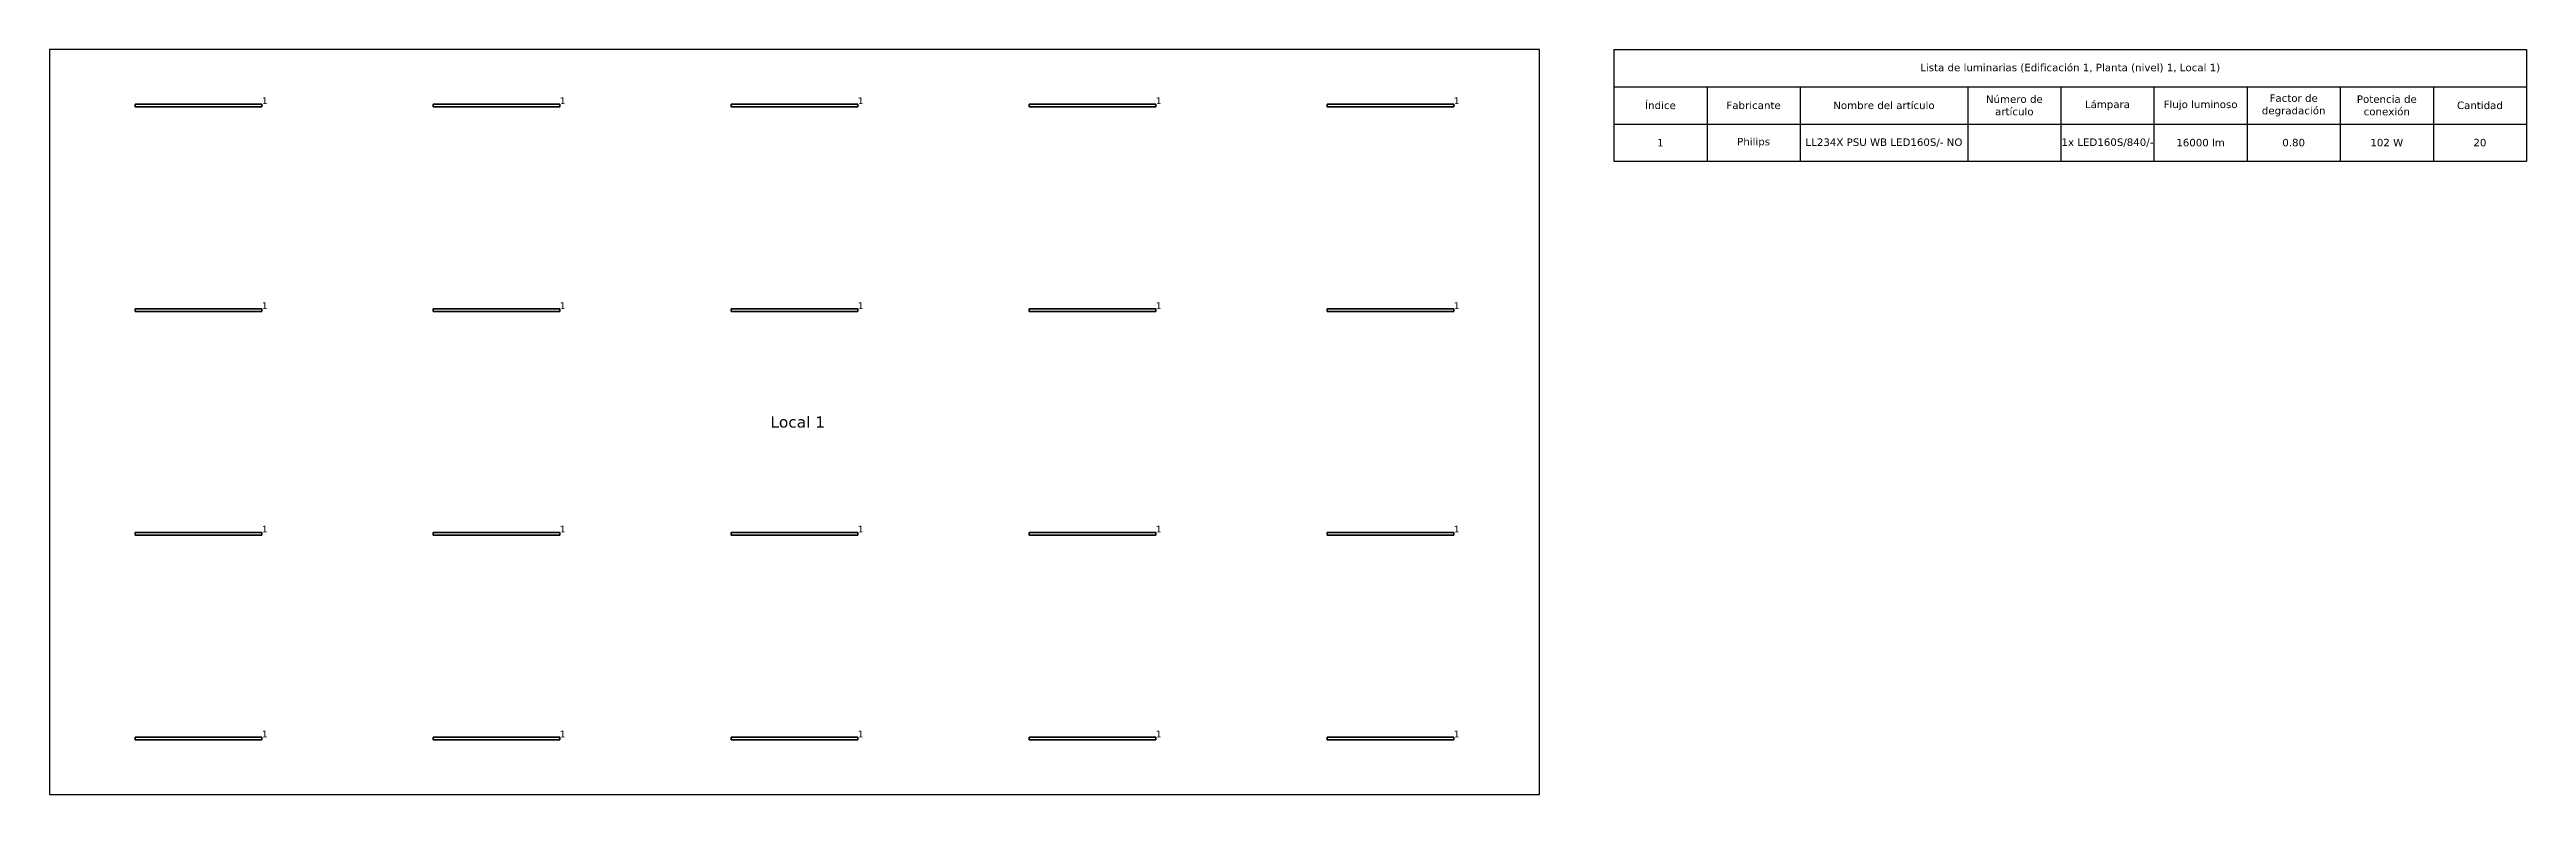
# Model space of a CAD drawing. Header units: inches. Extents: x 0 to 66.5, y 0 to 20.
import ezdxf

# ---------------------------------------------------------------- set-up
doc = ezdxf.new("R2010")
doc.units = ezdxf.units.IN
doc.header["$MEASUREMENT"] = 0
for name, color, linetype, true_color in [('DLX_CONT', 7, 'Continuous', 0x969696), ('DLX_DESC', 7, 'Continuous', 0x969696), ('DLX_LUM', 7, 'Continuous', 0xffd400), ('DLX_LUMKEY', 7, 'Continuous', 0x969696), ('DLX_LUMKEY_IDX', 7, 'Continuous', 0x969696)]:
    doc.layers.add(name, color=color, linetype=linetype, true_color=true_color)
doc.styles.add('TableTextStyle', font='')
doc.styles.get('TableTextStyle').set_extended_font_data('VERDANA.TTF')

# ---------------------------------------------------------------- blocks, each defined once
blk = doc.blocks.new('*T2')
at = {"layer": 'DLX_LUMKEY', "color": 0, "linetype": 'ByBlock', "lineweight": -2}
for p, q in [((0, 0), (24.5, 0)), ((0, 0), (0, -3)), ((24.5, 0), (24.5, -3)), ((0, -1), (24.5, -1)), ((2.5, -1), (2.5, -3)), ((5, -1), (5, -3)), ((9.5, -1), (9.5, -3)), ((12, -1), (12, -3)), ((14.5, -1), (14.5, -3)), ((17, -1), (17, -3)), ((19.5, -1), (19.5, -3)), ((22, -1), (22, -3)), ((0, -2), (24.5, -2)), ((0, -3), (24.5, -3))]:
    blk.add_line(p, q, dxfattribs=at)
at = {"layer": 'DLX_LUMKEY', "color": 0, "char_height": 0.2, "attachment_point": 5, "style": 'TableTextStyle'}
for s, insert, width in [('Lista de luminarias (Edificación 1, Planta (nivel) 1, Local 1)', (12.25, -0.5), 24.38), ('Número de artículo', (10.75, -1.5), 2.38), ('Factor de degradación', (18.25, -1.5), 2.38), ('Potencia de conexión', (20.75, -1.5), 2.38), ('Índice', (1.25, -1.5), 2.38), ('Fabricante', (3.75, -1.5), 2.38), ('Nombre del artículo', (7.25, -1.5), 4.38), ('Lámpara', (13.25, -1.5), 2.38), ('Flujo luminoso', (15.75, -1.5), 2.38), ('Cantidad', (23.25, -1.5), 2.38), ('1', (1.25, -2.5), 2.38), ('Philips', (3.75, -2.5), 2.38), ('LL234X PSU WB LED160S/- NO', (7.25, -2.5), 4.38), ('1x LED160S/840/-', (13.25, -2.5), 2.38), ('16000 lm', (15.75, -2.5), 2.38), ('0.80', (18.25, -2.5), 2.38), ('102 W', (20.75, -2.5), 2.38), ('20', (23.25, -2.5), 2.38)]:
    blk.add_mtext(s, dxfattribs=dict(at, insert=insert, width=width))

msp = doc.modelspace()

# ---------------------------------------------------------------- linework, layer by layer
at = {"layer": 'DLX_CONT'}
for points in [[(40, 20, 0), (0, 20, 0)], [(0, 20, 0), (0, 0, 0)], [(40, 0, 0), (40, 20, 0)], [(0, 0, 0), (40, 0, 0)]]:
    msp.add_polyline3d(points, dxfattribs=at)
at = {"layer": 'DLX_LUM'}
for points in [[(2.3, 18.466, 0), (2.3, 18.534, 0)], [(2.3, 18.534, 0), (2.3, 18.534, 0)], [(2.3, 18.534, 0), (2.3, 18.466, 0)], [(2.3, 18.534, 0), (5.7, 18.534, 0)], [(5.7, 18.534, 0), (2.3, 18.534, 0)], [(2.3, 18.534, 0), (2.3, 18.534, 0)], [(2.3, 18.534, 0), (2.3, 18.466, 0)], [(5.7, 18.534, 0), (2.3, 18.534, 0)], [(2.3, 18.466, 0), (2.3, 18.534, 0)], [(2.3, 18.534, 0), (5.7, 18.534, 0)], [(5.7, 18.466, 0), (2.3, 18.466, 0)], [(2.3, 18.466, 0), (2.3, 18.466, 0)], [(2.3, 18.466, 0), (5.7, 18.466, 0)], [(2.3, 18.466, 0), (2.3, 18.466, 0)], [(2.3, 18.466, 0), (5.7, 18.466, 0)], [(5.7, 18.466, 0), (2.3, 18.466, 0)], [(5.7, 18.534, 0), (5.7, 18.466, 0)], [(5.7, 18.466, 0), (5.7, 18.534, 0)], [(5.7, 18.534, 0), (5.7, 18.534, 0)], [(5.7, 18.534, 0), (5.7, 18.534, 0)], [(5.7, 18.466, 0), (5.7, 18.534, 0)], [(5.7, 18.534, 0), (5.7, 18.466, 0)], [(5.7, 18.466, 0), (5.7, 18.466, 0)], [(5.7, 18.466, 0), (5.7, 18.466, 0)], [(10.3, 18.466, 0), (10.3, 18.534, 0)], [(10.3, 18.534, 0), (10.3, 18.534, 0)], [(10.3, 18.534, 0), (10.3, 18.466, 0)], [(10.3, 18.534, 0), (13.7, 18.534, 0)], [(13.7, 18.534, 0), (10.3, 18.534, 0)], [(10.3, 18.534, 0), (10.3, 18.534, 0)], [(10.3, 18.534, 0), (10.3, 18.466, 0)], [(13.7, 18.534, 0), (10.3, 18.534, 0)], [(10.3, 18.466, 0), (10.3, 18.534, 0)], [(10.3, 18.534, 0), (13.7, 18.534, 0)], [(13.7, 18.466, 0), (10.3, 18.466, 0)], [(10.3, 18.466, 0), (10.3, 18.466, 0)], [(10.3, 18.466, 0), (13.7, 18.466, 0)], [(10.3, 18.466, 0), (10.3, 18.466, 0)], [(10.3, 18.466, 0), (13.7, 18.466, 0)], [(13.7, 18.466, 0), (10.3, 18.466, 0)], [(13.7, 18.534, 0), (13.7, 18.466, 0)], [(13.7, 18.466, 0), (13.7, 18.534, 0)], [(13.7, 18.534, 0), (13.7, 18.534, 0)], [(13.7, 18.534, 0), (13.7, 18.534, 0)], [(13.7, 18.466, 0), (13.7, 18.534, 0)], [(13.7, 18.534, 0), (13.7, 18.466, 0)], [(13.7, 18.466, 0), (13.7, 18.466, 0)], [(13.7, 18.466, 0), (13.7, 18.466, 0)], [(18.3, 18.466, 0), (18.3, 18.534, 0)], [(18.3, 18.534, 0), (18.3, 18.534, 0)], [(18.3, 18.534, 0), (18.3, 18.466, 0)], [(18.3, 18.534, 0), (21.7, 18.534, 0)], [(21.7, 18.534, 0), (18.3, 18.534, 0)], [(18.3, 18.534, 0), (18.3, 18.534, 0)], [(18.3, 18.534, 0), (18.3, 18.466, 0)], [(21.7, 18.534, 0), (18.3, 18.534, 0)], [(18.3, 18.466, 0), (18.3, 18.534, 0)], [(18.3, 18.534, 0), (21.7, 18.534, 0)], [(21.7, 18.466, 0), (18.3, 18.466, 0)], [(18.3, 18.466, 0), (18.3, 18.466, 0)], [(18.3, 18.466, 0), (21.7, 18.466, 0)], [(18.3, 18.466, 0), (18.3, 18.466, 0)], [(18.3, 18.466, 0), (21.7, 18.466, 0)], [(21.7, 18.466, 0), (18.3, 18.466, 0)], [(21.7, 18.534, 0), (21.7, 18.466, 0)], [(21.7, 18.466, 0), (21.7, 18.534, 0)], [(21.7, 18.534, 0), (21.7, 18.534, 0)], [(21.7, 18.534, 0), (21.7, 18.534, 0)], [(21.7, 18.466, 0), (21.7, 18.534, 0)], [(21.7, 18.534, 0), (21.7, 18.466, 0)], [(21.7, 18.466, 0), (21.7, 18.466, 0)], [(21.7, 18.466, 0), (21.7, 18.466, 0)], [(26.3, 18.466, 0), (26.3, 18.534, 0)], [(26.3, 18.534, 0), (26.3, 18.534, 0)], [(26.3, 18.534, 0), (26.3, 18.466, 0)], [(26.3, 18.534, 0), (29.7, 18.534, 0)], [(29.7, 18.534, 0), (26.3, 18.534, 0)], [(26.3, 18.534, 0), (26.3, 18.534, 0)], [(26.3, 18.534, 0), (26.3, 18.466, 0)], [(29.7, 18.534, 0), (26.3, 18.534, 0)], [(26.3, 18.466, 0), (26.3, 18.534, 0)], [(26.3, 18.534, 0), (29.7, 18.534, 0)], [(29.7, 18.466, 0), (26.3, 18.466, 0)], [(26.3, 18.466, 0), (26.3, 18.466, 0)], [(26.3, 18.466, 0), (29.7, 18.466, 0)], [(26.3, 18.466, 0), (26.3, 18.466, 0)], [(26.3, 18.466, 0), (29.7, 18.466, 0)], [(29.7, 18.466, 0), (26.3, 18.466, 0)], [(29.7, 18.534, 0), (29.7, 18.466, 0)], [(29.7, 18.466, 0), (29.7, 18.534, 0)], [(29.7, 18.534, 0), (29.7, 18.534, 0)], [(29.7, 18.534, 0), (29.7, 18.534, 0)], [(29.7, 18.466, 0), (29.7, 18.534, 0)], [(29.7, 18.534, 0), (29.7, 18.466, 0)], [(29.7, 18.466, 0), (29.7, 18.466, 0)], [(29.7, 18.466, 0), (29.7, 18.466, 0)], [(34.3, 18.466, 0), (34.3, 18.534, 0)], [(34.3, 18.534, 0), (34.3, 18.534, 0)], [(34.3, 18.534, 0), (34.3, 18.466, 0)], [(34.3, 18.534, 0), (37.7, 18.534, 0)], [(37.7, 18.534, 0), (34.3, 18.534, 0)], [(34.3, 18.534, 0), (34.3, 18.534, 0)], [(34.3, 18.534, 0), (34.3, 18.466, 0)], [(37.7, 18.534, 0), (34.3, 18.534, 0)], [(34.3, 18.466, 0), (34.3, 18.534, 0)], [(34.3, 18.534, 0), (37.7, 18.534, 0)], [(37.7, 18.466, 0), (34.3, 18.466, 0)], [(34.3, 18.466, 0), (34.3, 18.466, 0)], [(34.3, 18.466, 0), (37.7, 18.466, 0)], [(34.3, 18.466, 0), (34.3, 18.466, 0)], [(34.3, 18.466, 0), (37.7, 18.466, 0)], [(37.7, 18.466, 0), (34.3, 18.466, 0)], [(37.7, 18.534, 0), (37.7, 18.466, 0)], [(37.7, 18.466, 0), (37.7, 18.534, 0)], [(37.7, 18.534, 0), (37.7, 18.534, 0)], [(37.7, 18.534, 0), (37.7, 18.534, 0)], [(37.7, 18.466, 0), (37.7, 18.534, 0)], [(37.7, 18.534, 0), (37.7, 18.466, 0)], [(37.7, 18.466, 0), (37.7, 18.466, 0)], [(37.7, 18.466, 0), (37.7, 18.466, 0)], [(2.3, 12.966, 0), (2.3, 13.034, 0)], [(2.3, 13.034, 0), (2.3, 13.034, 0)], [(2.3, 13.034, 0), (2.3, 12.966, 0)], [(2.3, 13.034, 0), (5.7, 13.034, 0)], [(5.7, 13.034, 0), (2.3, 13.034, 0)], [(2.3, 13.034, 0), (2.3, 13.034, 0)], [(2.3, 13.034, 0), (2.3, 12.966, 0)], [(5.7, 13.034, 0), (2.3, 13.034, 0)], [(2.3, 12.966, 0), (2.3, 13.034, 0)], [(2.3, 13.034, 0), (5.7, 13.034, 0)], [(5.7, 12.966, 0), (2.3, 12.966, 0)], [(2.3, 12.966, 0), (2.3, 12.966, 0)], [(2.3, 12.966, 0), (5.7, 12.966, 0)], [(2.3, 12.966, 0), (2.3, 12.966, 0)], [(2.3, 12.966, 0), (5.7, 12.966, 0)], [(5.7, 12.966, 0), (2.3, 12.966, 0)], [(5.7, 13.034, 0), (5.7, 12.966, 0)], [(5.7, 12.966, 0), (5.7, 13.034, 0)], [(5.7, 13.034, 0), (5.7, 13.034, 0)], [(5.7, 13.034, 0), (5.7, 13.034, 0)], [(5.7, 12.966, 0), (5.7, 13.034, 0)], [(5.7, 13.034, 0), (5.7, 12.966, 0)], [(5.7, 12.966, 0), (5.7, 12.966, 0)], [(5.7, 12.966, 0), (5.7, 12.966, 0)], [(10.3, 12.966, 0), (10.3, 13.034, 0)], [(10.3, 13.034, 0), (10.3, 13.034, 0)], [(10.3, 13.034, 0), (10.3, 12.966, 0)], [(10.3, 13.034, 0), (13.7, 13.034, 0)], [(13.7, 13.034, 0), (10.3, 13.034, 0)], [(10.3, 13.034, 0), (10.3, 13.034, 0)], [(10.3, 13.034, 0), (10.3, 12.966, 0)], [(13.7, 13.034, 0), (10.3, 13.034, 0)], [(10.3, 12.966, 0), (10.3, 13.034, 0)], [(10.3, 13.034, 0), (13.7, 13.034, 0)], [(13.7, 12.966, 0), (10.3, 12.966, 0)], [(10.3, 12.966, 0), (10.3, 12.966, 0)], [(10.3, 12.966, 0), (13.7, 12.966, 0)], [(10.3, 12.966, 0), (10.3, 12.966, 0)], [(10.3, 12.966, 0), (13.7, 12.966, 0)], [(13.7, 12.966, 0), (10.3, 12.966, 0)], [(13.7, 13.034, 0), (13.7, 12.966, 0)], [(13.7, 12.966, 0), (13.7, 13.034, 0)], [(13.7, 13.034, 0), (13.7, 13.034, 0)], [(13.7, 13.034, 0), (13.7, 13.034, 0)], [(13.7, 12.966, 0), (13.7, 13.034, 0)], [(13.7, 13.034, 0), (13.7, 12.966, 0)], [(13.7, 12.966, 0), (13.7, 12.966, 0)], [(13.7, 12.966, 0), (13.7, 12.966, 0)], [(18.3, 12.966, 0), (18.3, 13.034, 0)], [(18.3, 13.034, 0), (18.3, 13.034, 0)], [(18.3, 13.034, 0), (18.3, 12.966, 0)], [(18.3, 13.034, 0), (21.7, 13.034, 0)], [(21.7, 13.034, 0), (18.3, 13.034, 0)], [(18.3, 13.034, 0), (18.3, 13.034, 0)], [(18.3, 13.034, 0), (18.3, 12.966, 0)], [(21.7, 13.034, 0), (18.3, 13.034, 0)], [(18.3, 12.966, 0), (18.3, 13.034, 0)], [(18.3, 13.034, 0), (21.7, 13.034, 0)], [(21.7, 12.966, 0), (18.3, 12.966, 0)], [(18.3, 12.966, 0), (18.3, 12.966, 0)], [(18.3, 12.966, 0), (21.7, 12.966, 0)], [(18.3, 12.966, 0), (18.3, 12.966, 0)], [(18.3, 12.966, 0), (21.7, 12.966, 0)], [(21.7, 12.966, 0), (18.3, 12.966, 0)], [(21.7, 13.034, 0), (21.7, 12.966, 0)], [(21.7, 12.966, 0), (21.7, 13.034, 0)], [(21.7, 13.034, 0), (21.7, 13.034, 0)], [(21.7, 13.034, 0), (21.7, 13.034, 0)], [(21.7, 12.966, 0), (21.7, 13.034, 0)], [(21.7, 13.034, 0), (21.7, 12.966, 0)], [(21.7, 12.966, 0), (21.7, 12.966, 0)], [(21.7, 12.966, 0), (21.7, 12.966, 0)], [(26.3, 12.966, 0), (26.3, 13.034, 0)], [(26.3, 13.034, 0), (26.3, 13.034, 0)], [(26.3, 13.034, 0), (26.3, 12.966, 0)], [(26.3, 13.034, 0), (29.7, 13.034, 0)], [(29.7, 13.034, 0), (26.3, 13.034, 0)], [(26.3, 13.034, 0), (26.3, 13.034, 0)], [(26.3, 13.034, 0), (26.3, 12.966, 0)], [(29.7, 13.034, 0), (26.3, 13.034, 0)], [(26.3, 12.966, 0), (26.3, 13.034, 0)], [(26.3, 13.034, 0), (29.7, 13.034, 0)], [(29.7, 12.966, 0), (26.3, 12.966, 0)], [(26.3, 12.966, 0), (26.3, 12.966, 0)], [(26.3, 12.966, 0), (29.7, 12.966, 0)], [(26.3, 12.966, 0), (26.3, 12.966, 0)], [(26.3, 12.966, 0), (29.7, 12.966, 0)], [(29.7, 12.966, 0), (26.3, 12.966, 0)], [(29.7, 13.034, 0), (29.7, 12.966, 0)], [(29.7, 12.966, 0), (29.7, 13.034, 0)], [(29.7, 13.034, 0), (29.7, 13.034, 0)], [(29.7, 13.034, 0), (29.7, 13.034, 0)], [(29.7, 12.966, 0), (29.7, 13.034, 0)], [(29.7, 13.034, 0), (29.7, 12.966, 0)], [(29.7, 12.966, 0), (29.7, 12.966, 0)], [(29.7, 12.966, 0), (29.7, 12.966, 0)], [(34.3, 12.966, 0), (34.3, 13.034, 0)], [(34.3, 13.034, 0), (34.3, 13.034, 0)], [(34.3, 13.034, 0), (34.3, 12.966, 0)], [(34.3, 13.034, 0), (37.7, 13.034, 0)], [(37.7, 13.034, 0), (34.3, 13.034, 0)], [(34.3, 13.034, 0), (34.3, 13.034, 0)], [(34.3, 13.034, 0), (34.3, 12.966, 0)], [(37.7, 13.034, 0), (34.3, 13.034, 0)], [(34.3, 12.966, 0), (34.3, 13.034, 0)], [(34.3, 13.034, 0), (37.7, 13.034, 0)], [(37.7, 12.966, 0), (34.3, 12.966, 0)], [(34.3, 12.966, 0), (34.3, 12.966, 0)], [(34.3, 12.966, 0), (37.7, 12.966, 0)], [(34.3, 12.966, 0), (34.3, 12.966, 0)], [(34.3, 12.966, 0), (37.7, 12.966, 0)], [(37.7, 12.966, 0), (34.3, 12.966, 0)], [(37.7, 13.034, 0), (37.7, 12.966, 0)], [(37.7, 12.966, 0), (37.7, 13.034, 0)], [(37.7, 13.034, 0), (37.7, 13.034, 0)], [(37.7, 13.034, 0), (37.7, 13.034, 0)], [(37.7, 12.966, 0), (37.7, 13.034, 0)], [(37.7, 13.034, 0), (37.7, 12.966, 0)], [(37.7, 12.966, 0), (37.7, 12.966, 0)], [(37.7, 12.966, 0), (37.7, 12.966, 0)], [(2.3, 6.966, 0), (2.3, 7.034, 0)], [(2.3, 7.034, 0), (2.3, 7.034, 0)], [(2.3, 7.034, 0), (2.3, 6.966, 0)], [(2.3, 7.034, 0), (5.7, 7.034, 0)], [(5.7, 7.034, 0), (2.3, 7.034, 0)], [(2.3, 7.034, 0), (2.3, 7.034, 0)], [(2.3, 7.034, 0), (2.3, 6.966, 0)], [(5.7, 7.034, 0), (2.3, 7.034, 0)], [(2.3, 6.966, 0), (2.3, 7.034, 0)], [(2.3, 7.034, 0), (5.7, 7.034, 0)], [(5.7, 6.966, 0), (2.3, 6.966, 0)], [(2.3, 6.966, 0), (2.3, 6.966, 0)], [(2.3, 6.966, 0), (5.7, 6.966, 0)], [(2.3, 6.966, 0), (2.3, 6.966, 0)], [(2.3, 6.966, 0), (5.7, 6.966, 0)], [(5.7, 6.966, 0), (2.3, 6.966, 0)], [(5.7, 7.034, 0), (5.7, 6.966, 0)], [(5.7, 6.966, 0), (5.7, 7.034, 0)], [(5.7, 7.034, 0), (5.7, 7.034, 0)], [(5.7, 7.034, 0), (5.7, 7.034, 0)], [(5.7, 6.966, 0), (5.7, 7.034, 0)], [(5.7, 7.034, 0), (5.7, 6.966, 0)], [(5.7, 6.966, 0), (5.7, 6.966, 0)], [(5.7, 6.966, 0), (5.7, 6.966, 0)], [(10.3, 6.966, 0), (10.3, 7.034, 0)], [(10.3, 7.034, 0), (10.3, 7.034, 0)], [(10.3, 7.034, 0), (10.3, 6.966, 0)], [(10.3, 7.034, 0), (13.7, 7.034, 0)], [(13.7, 7.034, 0), (10.3, 7.034, 0)], [(10.3, 7.034, 0), (10.3, 7.034, 0)], [(10.3, 7.034, 0), (10.3, 6.966, 0)], [(13.7, 7.034, 0), (10.3, 7.034, 0)], [(10.3, 6.966, 0), (10.3, 7.034, 0)], [(10.3, 7.034, 0), (13.7, 7.034, 0)], [(13.7, 6.966, 0), (10.3, 6.966, 0)], [(10.3, 6.966, 0), (10.3, 6.966, 0)], [(10.3, 6.966, 0), (13.7, 6.966, 0)], [(10.3, 6.966, 0), (10.3, 6.966, 0)], [(10.3, 6.966, 0), (13.7, 6.966, 0)], [(13.7, 6.966, 0), (10.3, 6.966, 0)], [(13.7, 7.034, 0), (13.7, 6.966, 0)], [(13.7, 6.966, 0), (13.7, 7.034, 0)], [(13.7, 7.034, 0), (13.7, 7.034, 0)], [(13.7, 7.034, 0), (13.7, 7.034, 0)], [(13.7, 6.966, 0), (13.7, 7.034, 0)], [(13.7, 7.034, 0), (13.7, 6.966, 0)], [(13.7, 6.966, 0), (13.7, 6.966, 0)], [(13.7, 6.966, 0), (13.7, 6.966, 0)], [(18.3, 6.966, 0), (18.3, 7.034, 0)], [(18.3, 7.034, 0), (18.3, 7.034, 0)], [(18.3, 7.034, 0), (18.3, 6.966, 0)], [(18.3, 7.034, 0), (21.7, 7.034, 0)], [(21.7, 7.034, 0), (18.3, 7.034, 0)], [(18.3, 7.034, 0), (18.3, 7.034, 0)], [(18.3, 7.034, 0), (18.3, 6.966, 0)], [(21.7, 7.034, 0), (18.3, 7.034, 0)], [(18.3, 6.966, 0), (18.3, 7.034, 0)], [(18.3, 7.034, 0), (21.7, 7.034, 0)], [(21.7, 6.966, 0), (18.3, 6.966, 0)], [(18.3, 6.966, 0), (18.3, 6.966, 0)], [(18.3, 6.966, 0), (21.7, 6.966, 0)], [(18.3, 6.966, 0), (18.3, 6.966, 0)], [(18.3, 6.966, 0), (21.7, 6.966, 0)], [(21.7, 6.966, 0), (18.3, 6.966, 0)], [(21.7, 7.034, 0), (21.7, 6.966, 0)], [(21.7, 6.966, 0), (21.7, 7.034, 0)], [(21.7, 7.034, 0), (21.7, 7.034, 0)], [(21.7, 7.034, 0), (21.7, 7.034, 0)], [(21.7, 6.966, 0), (21.7, 7.034, 0)], [(21.7, 7.034, 0), (21.7, 6.966, 0)], [(21.7, 6.966, 0), (21.7, 6.966, 0)], [(21.7, 6.966, 0), (21.7, 6.966, 0)], [(26.3, 6.966, 0), (26.3, 7.034, 0)], [(26.3, 7.034, 0), (26.3, 7.034, 0)], [(26.3, 7.034, 0), (26.3, 6.966, 0)], [(26.3, 7.034, 0), (29.7, 7.034, 0)], [(29.7, 7.034, 0), (26.3, 7.034, 0)], [(26.3, 7.034, 0), (26.3, 7.034, 0)], [(26.3, 7.034, 0), (26.3, 6.966, 0)], [(29.7, 7.034, 0), (26.3, 7.034, 0)], [(26.3, 6.966, 0), (26.3, 7.034, 0)], [(26.3, 7.034, 0), (29.7, 7.034, 0)], [(29.7, 6.966, 0), (26.3, 6.966, 0)], [(26.3, 6.966, 0), (26.3, 6.966, 0)], [(26.3, 6.966, 0), (29.7, 6.966, 0)], [(26.3, 6.966, 0), (26.3, 6.966, 0)], [(26.3, 6.966, 0), (29.7, 6.966, 0)], [(29.7, 6.966, 0), (26.3, 6.966, 0)], [(29.7, 7.034, 0), (29.7, 6.966, 0)], [(29.7, 6.966, 0), (29.7, 7.034, 0)], [(29.7, 7.034, 0), (29.7, 7.034, 0)], [(29.7, 7.034, 0), (29.7, 7.034, 0)], [(29.7, 6.966, 0), (29.7, 7.034, 0)], [(29.7, 7.034, 0), (29.7, 6.966, 0)], [(29.7, 6.966, 0), (29.7, 6.966, 0)], [(29.7, 6.966, 0), (29.7, 6.966, 0)], [(34.3, 6.966, 0), (34.3, 7.034, 0)], [(34.3, 7.034, 0), (34.3, 7.034, 0)], [(34.3, 7.034, 0), (34.3, 6.966, 0)], [(34.3, 7.034, 0), (37.7, 7.034, 0)], [(37.7, 7.034, 0), (34.3, 7.034, 0)], [(34.3, 7.034, 0), (34.3, 7.034, 0)], [(34.3, 7.034, 0), (34.3, 6.966, 0)], [(37.7, 7.034, 0), (34.3, 7.034, 0)], [(34.3, 6.966, 0), (34.3, 7.034, 0)], [(34.3, 7.034, 0), (37.7, 7.034, 0)], [(37.7, 6.966, 0), (34.3, 6.966, 0)], [(34.3, 6.966, 0), (34.3, 6.966, 0)], [(34.3, 6.966, 0), (37.7, 6.966, 0)], [(34.3, 6.966, 0), (34.3, 6.966, 0)], [(34.3, 6.966, 0), (37.7, 6.966, 0)], [(37.7, 6.966, 0), (34.3, 6.966, 0)], [(37.7, 7.034, 0), (37.7, 6.966, 0)], [(37.7, 6.966, 0), (37.7, 7.034, 0)], [(37.7, 7.034, 0), (37.7, 7.034, 0)], [(37.7, 7.034, 0), (37.7, 7.034, 0)], [(37.7, 6.966, 0), (37.7, 7.034, 0)], [(37.7, 7.034, 0), (37.7, 6.966, 0)], [(37.7, 6.966, 0), (37.7, 6.966, 0)], [(37.7, 6.966, 0), (37.7, 6.966, 0)], [(2.3, 1.466, 0), (2.3, 1.534, 0)], [(2.3, 1.534, 0), (2.3, 1.534, 0)], [(2.3, 1.534, 0), (2.3, 1.466, 0)], [(2.3, 1.534, 0), (5.7, 1.534, 0)], [(5.7, 1.534, 0), (2.3, 1.534, 0)], [(2.3, 1.534, 0), (2.3, 1.534, 0)], [(2.3, 1.534, 0), (2.3, 1.466, 0)], [(5.7, 1.534, 0), (2.3, 1.534, 0)], [(2.3, 1.466, 0), (2.3, 1.534, 0)], [(2.3, 1.534, 0), (5.7, 1.534, 0)], [(5.7, 1.466, 0), (2.3, 1.466, 0)], [(2.3, 1.466, 0), (2.3, 1.466, 0)], [(2.3, 1.466, 0), (5.7, 1.466, 0)], [(2.3, 1.466, 0), (2.3, 1.466, 0)], [(2.3, 1.466, 0), (5.7, 1.466, 0)], [(5.7, 1.466, 0), (2.3, 1.466, 0)], [(5.7, 1.534, 0), (5.7, 1.466, 0)], [(5.7, 1.466, 0), (5.7, 1.534, 0)], [(5.7, 1.534, 0), (5.7, 1.534, 0)], [(5.7, 1.534, 0), (5.7, 1.534, 0)], [(5.7, 1.466, 0), (5.7, 1.534, 0)], [(5.7, 1.534, 0), (5.7, 1.466, 0)], [(5.7, 1.466, 0), (5.7, 1.466, 0)], [(5.7, 1.466, 0), (5.7, 1.466, 0)], [(10.3, 1.466, 0), (10.3, 1.534, 0)], [(10.3, 1.534, 0), (10.3, 1.534, 0)], [(10.3, 1.534, 0), (10.3, 1.466, 0)], [(10.3, 1.534, 0), (13.7, 1.534, 0)], [(13.7, 1.534, 0), (10.3, 1.534, 0)], [(10.3, 1.534, 0), (10.3, 1.534, 0)], [(10.3, 1.534, 0), (10.3, 1.466, 0)], [(13.7, 1.534, 0), (10.3, 1.534, 0)], [(10.3, 1.466, 0), (10.3, 1.534, 0)], [(10.3, 1.534, 0), (13.7, 1.534, 0)], [(13.7, 1.466, 0), (10.3, 1.466, 0)], [(10.3, 1.466, 0), (10.3, 1.466, 0)], [(10.3, 1.466, 0), (13.7, 1.466, 0)], [(10.3, 1.466, 0), (10.3, 1.466, 0)], [(10.3, 1.466, 0), (13.7, 1.466, 0)], [(13.7, 1.466, 0), (10.3, 1.466, 0)], [(13.7, 1.534, 0), (13.7, 1.466, 0)], [(13.7, 1.466, 0), (13.7, 1.534, 0)], [(13.7, 1.534, 0), (13.7, 1.534, 0)], [(13.7, 1.534, 0), (13.7, 1.534, 0)], [(13.7, 1.466, 0), (13.7, 1.534, 0)], [(13.7, 1.534, 0), (13.7, 1.466, 0)], [(13.7, 1.466, 0), (13.7, 1.466, 0)], [(13.7, 1.466, 0), (13.7, 1.466, 0)], [(18.3, 1.466, 0), (18.3, 1.534, 0)], [(18.3, 1.534, 0), (18.3, 1.534, 0)], [(18.3, 1.534, 0), (18.3, 1.466, 0)], [(18.3, 1.534, 0), (21.7, 1.534, 0)], [(21.7, 1.534, 0), (18.3, 1.534, 0)], [(18.3, 1.534, 0), (18.3, 1.534, 0)], [(18.3, 1.534, 0), (18.3, 1.466, 0)], [(21.7, 1.534, 0), (18.3, 1.534, 0)], [(18.3, 1.466, 0), (18.3, 1.534, 0)], [(18.3, 1.534, 0), (21.7, 1.534, 0)], [(21.7, 1.466, 0), (18.3, 1.466, 0)], [(18.3, 1.466, 0), (18.3, 1.466, 0)], [(18.3, 1.466, 0), (21.7, 1.466, 0)], [(18.3, 1.466, 0), (18.3, 1.466, 0)], [(18.3, 1.466, 0), (21.7, 1.466, 0)], [(21.7, 1.466, 0), (18.3, 1.466, 0)], [(21.7, 1.534, 0), (21.7, 1.466, 0)], [(21.7, 1.466, 0), (21.7, 1.534, 0)], [(21.7, 1.534, 0), (21.7, 1.534, 0)], [(21.7, 1.534, 0), (21.7, 1.534, 0)], [(21.7, 1.466, 0), (21.7, 1.534, 0)], [(21.7, 1.534, 0), (21.7, 1.466, 0)], [(21.7, 1.466, 0), (21.7, 1.466, 0)], [(21.7, 1.466, 0), (21.7, 1.466, 0)], [(26.3, 1.466, 0), (26.3, 1.534, 0)], [(26.3, 1.534, 0), (26.3, 1.534, 0)], [(26.3, 1.534, 0), (26.3, 1.466, 0)], [(26.3, 1.534, 0), (29.7, 1.534, 0)], [(29.7, 1.534, 0), (26.3, 1.534, 0)], [(26.3, 1.534, 0), (26.3, 1.534, 0)], [(26.3, 1.534, 0), (26.3, 1.466, 0)], [(29.7, 1.534, 0), (26.3, 1.534, 0)], [(26.3, 1.466, 0), (26.3, 1.534, 0)], [(26.3, 1.534, 0), (29.7, 1.534, 0)], [(29.7, 1.466, 0), (26.3, 1.466, 0)], [(26.3, 1.466, 0), (26.3, 1.466, 0)], [(26.3, 1.466, 0), (29.7, 1.466, 0)], [(26.3, 1.466, 0), (26.3, 1.466, 0)], [(26.3, 1.466, 0), (29.7, 1.466, 0)], [(29.7, 1.466, 0), (26.3, 1.466, 0)], [(29.7, 1.534, 0), (29.7, 1.466, 0)], [(29.7, 1.466, 0), (29.7, 1.534, 0)], [(29.7, 1.534, 0), (29.7, 1.534, 0)], [(29.7, 1.534, 0), (29.7, 1.534, 0)], [(29.7, 1.466, 0), (29.7, 1.534, 0)], [(29.7, 1.534, 0), (29.7, 1.466, 0)], [(29.7, 1.466, 0), (29.7, 1.466, 0)], [(29.7, 1.466, 0), (29.7, 1.466, 0)], [(34.3, 1.466, 0), (34.3, 1.534, 0)], [(34.3, 1.534, 0), (34.3, 1.534, 0)], [(34.3, 1.534, 0), (34.3, 1.466, 0)], [(34.3, 1.534, 0), (37.7, 1.534, 0)], [(37.7, 1.534, 0), (34.3, 1.534, 0)], [(34.3, 1.534, 0), (34.3, 1.534, 0)], [(34.3, 1.534, 0), (34.3, 1.466, 0)], [(37.7, 1.534, 0), (34.3, 1.534, 0)], [(34.3, 1.466, 0), (34.3, 1.534, 0)], [(34.3, 1.534, 0), (37.7, 1.534, 0)], [(37.7, 1.466, 0), (34.3, 1.466, 0)], [(34.3, 1.466, 0), (34.3, 1.466, 0)], [(34.3, 1.466, 0), (37.7, 1.466, 0)], [(34.3, 1.466, 0), (34.3, 1.466, 0)], [(34.3, 1.466, 0), (37.7, 1.466, 0)], [(37.7, 1.466, 0), (34.3, 1.466, 0)], [(37.7, 1.534, 0), (37.7, 1.466, 0)], [(37.7, 1.466, 0), (37.7, 1.534, 0)], [(37.7, 1.534, 0), (37.7, 1.534, 0)], [(37.7, 1.534, 0), (37.7, 1.534, 0)], [(37.7, 1.466, 0), (37.7, 1.534, 0)], [(37.7, 1.534, 0), (37.7, 1.466, 0)], [(37.7, 1.466, 0), (37.7, 1.466, 0)], [(37.7, 1.466, 0), (37.7, 1.466, 0)]]:
    msp.add_polyline3d(points, dxfattribs=at)

# ---------------------------------------------------------------- block references
msp.add_blockref('*T2', (42, 20))

# ---------------------------------------------------------------- texts
at = {"layer": 'DLX_DESC', "style": 'TableTextStyle'}
msp.add_text('Local 1', height=0.3, dxfattribs=at).set_placement((19.353, 9.85))
at = {"layer": 'DLX_LUMKEY_IDX', "style": 'TableTextStyle'}
for p in [(5.7, 18.534), (13.7, 18.534), (21.7, 18.534), (29.7, 18.534), (37.7, 18.534), (5.7, 13.034), (13.7, 13.034), (21.7, 13.034), (29.7, 13.034), (37.7, 13.034), (5.7, 7.034), (13.7, 7.034), (21.7, 7.034), (29.7, 7.034), (37.7, 7.034), (5.7, 1.534), (13.7, 1.534), (21.7, 1.534), (29.7, 1.534), (37.7, 1.534)]:
    msp.add_text('1', height=0.18, dxfattribs=at).set_placement(p)

doc.saveas('drawing.dxf')
